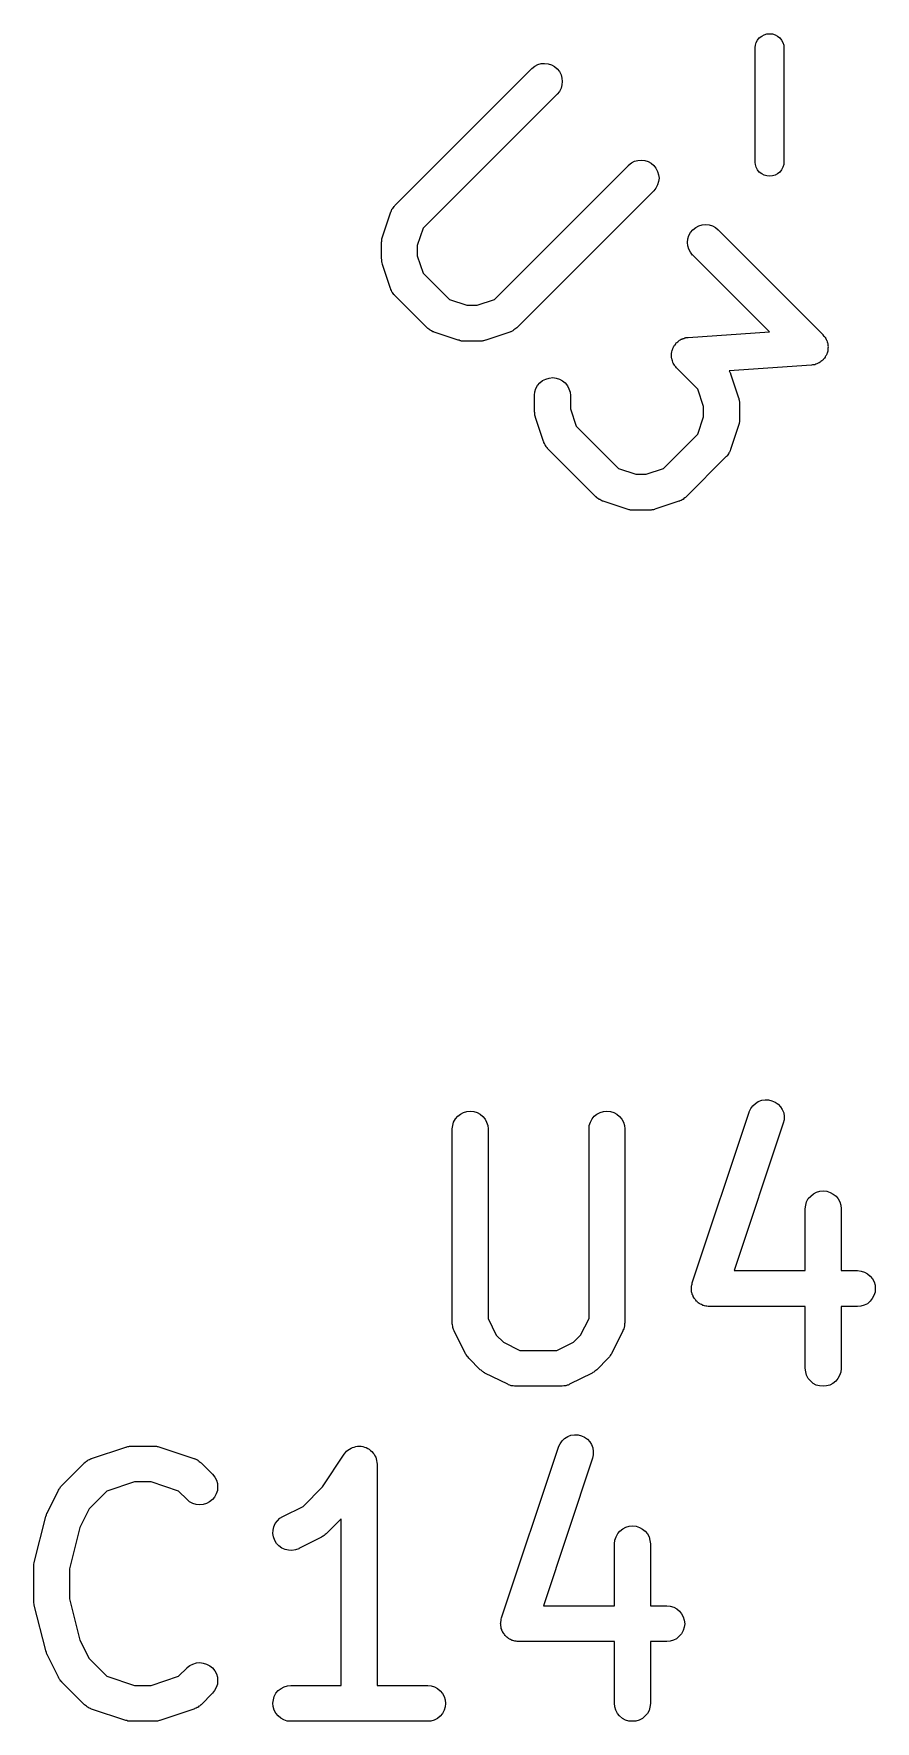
# Model space of a CAD drawing. Extents: x 116.8 to 159.2, y -137.5 to -92.6.
# Drawn here: x 145.86 to 149.38, y -127.08 to -120.03 of the extents above; entities that cross this region are included whole.
import ezdxf

# ---------------------------------------------------------------- set-up
doc = ezdxf.new("R2010")
doc.units = 0
doc.layers.add('BLACK', color=7, linetype='CONTINUOUS')

msp = doc.modelspace()

# ---------------------------------------------------------------- linework, layer by layer
at = {"layer": 'BLACK', "linetype": 'CONTINUOUS'}
for p, q in [((148.928, -120.026), (148.94, -120.025)), ((148.94, -120.025), (148.952, -120.026)), ((148.88, -120.082), (148.881, -120.073)), ((148.88, -120.563), (148.88, -120.082)), ((148.881, -120.073), (148.884, -120.062)), ((148.884, -120.062), (148.89, -120.052)), ((148.89, -120.052), (148.897, -120.042)), ((148.897, -120.042), (148.907, -120.035)), ((148.907, -120.035), (148.917, -120.029)), ((148.917, -120.029), (148.928, -120.026)), ((148.952, -120.026), (148.963, -120.029)), ((148.963, -120.029), (148.973, -120.035)), ((148.973, -120.035), (148.983, -120.042)), ((148.983, -120.042), (148.99, -120.052)), ((148.99, -120.052), (148.996, -120.062)), ((148.996, -120.062), (148.999, -120.073)), ((148.999, -120.073), (149, -120.082)), ((149, -120.082), (149, -120.563)), ((147.946, -120.17), (147.958, -120.161)), ((147.958, -120.161), (147.971, -120.154)), ((147.971, -120.154), (147.985, -120.15)), ((147.985, -120.15), (147.999, -120.149)), ((147.999, -120.149), (148.014, -120.151)), ((148.014, -120.151), (148.028, -120.155)), ((148.028, -120.155), (148.041, -120.162)), ((148.041, -120.162), (148.052, -120.171)), ((147.373, -120.743), (147.945, -120.171)), ((147.945, -120.171), (147.946, -120.17)), ((148.052, -120.171), (148.061, -120.183)), ((148.061, -120.183), (148.068, -120.196)), ((148.068, -120.196), (148.072, -120.21)), ((148.072, -120.21), (148.073, -120.224)), ((148.073, -120.224), (148.072, -120.239)), ((148.052, -120.277), (147.492, -120.837)), ((148.061, -120.266), (148.052, -120.277)), ((148.068, -120.253), (148.061, -120.266)), ((148.072, -120.239), (148.068, -120.253)), ((147.79, -121.135), (148.35, -120.575)), ((148.35, -120.574), (148.362, -120.565)), ((148.35, -120.575), (148.35, -120.574)), ((148.362, -120.565), (148.375, -120.558)), ((148.375, -120.558), (148.389, -120.554)), ((148.389, -120.554), (148.403, -120.553)), ((148.403, -120.553), (148.418, -120.555)), ((148.418, -120.555), (148.432, -120.559)), ((148.432, -120.559), (148.445, -120.566)), ((148.445, -120.566), (148.456, -120.575)), ((148.456, -120.575), (148.465, -120.587)), ((148.465, -120.587), (148.472, -120.6)), ((148.881, -120.572), (148.88, -120.563)), ((148.884, -120.583), (148.881, -120.572)), ((148.89, -120.593), (148.884, -120.583)), ((148.996, -120.583), (148.99, -120.593)), ((148.999, -120.572), (148.996, -120.583)), ((149, -120.563), (148.999, -120.572)), ((148.472, -120.657), (148.465, -120.67)), ((148.472, -120.6), (148.476, -120.614)), ((148.476, -120.643), (148.472, -120.657)), ((148.476, -120.614), (148.478, -120.628)), ((148.478, -120.628), (148.476, -120.643)), ((148.897, -120.603), (148.89, -120.593)), ((148.907, -120.61), (148.897, -120.603)), ((148.917, -120.616), (148.907, -120.61)), ((148.928, -120.619), (148.917, -120.616)), ((148.94, -120.62), (148.928, -120.619)), ((148.952, -120.619), (148.94, -120.62)), ((148.963, -120.616), (148.952, -120.619)), ((148.973, -120.61), (148.963, -120.616)), ((148.983, -120.603), (148.973, -120.61)), ((148.99, -120.593), (148.983, -120.603)), ((148.456, -120.681), (147.883, -121.254)), ((148.465, -120.67), (148.456, -120.681)), ((147.321, -120.874), (147.355, -120.773)), ((147.355, -120.772), (147.356, -120.77)), ((147.355, -120.773), (147.355, -120.772)), ((147.356, -120.77), (147.357, -120.768)), ((147.357, -120.768), (147.359, -120.763)), ((147.359, -120.763), (147.361, -120.758)), ((147.361, -120.758), (147.363, -120.757)), ((147.363, -120.757), (147.364, -120.755)), ((147.364, -120.755), (147.367, -120.751)), ((147.367, -120.751), (147.37, -120.747)), ((147.37, -120.747), (147.372, -120.745)), ((147.372, -120.745), (147.373, -120.743)), ((147.492, -120.837), (147.467, -120.91)), ((148.598, -120.882), (148.603, -120.868)), ((148.603, -120.868), (148.61, -120.855)), ((148.61, -120.855), (148.619, -120.844)), ((148.619, -120.844), (148.631, -120.835)), ((148.631, -120.835), (148.644, -120.828)), ((148.644, -120.828), (148.658, -120.824)), ((148.658, -120.824), (148.672, -120.822)), ((148.672, -120.822), (148.687, -120.824)), ((148.687, -120.824), (148.701, -120.828)), ((148.701, -120.828), (148.714, -120.835)), ((148.714, -120.835), (148.725, -120.844)), ((148.725, -120.844), (149.163, -121.282)), ((147.317, -120.896), (147.318, -120.892)), ((147.317, -120.897), (147.317, -120.896)), ((147.317, -120.965), (147.317, -120.897)), ((147.318, -120.888), (147.319, -120.885)), ((147.318, -120.892), (147.318, -120.888)), ((147.319, -120.882), (147.32, -120.878)), ((147.319, -120.885), (147.319, -120.882)), ((147.32, -120.878), (147.321, -120.874)), ((147.467, -120.91), (147.467, -120.953)), ((148.597, -120.897), (148.598, -120.882)), ((148.598, -120.911), (148.597, -120.897)), ((148.602, -120.925), (148.598, -120.911)), ((148.609, -120.938), (148.602, -120.925)), ((148.618, -120.95), (148.609, -120.938)), ((147.318, -120.969), (147.317, -120.965)), ((147.318, -120.973), (147.318, -120.969)), ((147.319, -120.976), (147.318, -120.973)), ((147.319, -120.979), (147.319, -120.976)), ((147.32, -120.983), (147.319, -120.979)), ((147.321, -120.988), (147.32, -120.983)), ((147.321, -120.989), (147.321, -120.988)), ((147.355, -121.09), (147.321, -120.989)), ((147.467, -120.953), (147.492, -121.025)), ((148.619, -120.95), (148.618, -120.95)), ((148.94, -121.271), (148.619, -120.95)), ((147.492, -121.025), (147.601, -121.135)), ((147.356, -121.092), (147.355, -121.09)), ((147.356, -121.094), (147.356, -121.092)), ((147.359, -121.098), (147.356, -121.094)), ((147.361, -121.103), (147.359, -121.098)), ((147.362, -121.105), (147.361, -121.103)), ((147.363, -121.107), (147.362, -121.105)), ((147.366, -121.111), (147.363, -121.107)), ((147.369, -121.115), (147.366, -121.111)), ((147.371, -121.116), (147.369, -121.115)), ((147.372, -121.118), (147.371, -121.116)), ((147.373, -121.119), (147.372, -121.118)), ((147.508, -121.254), (147.373, -121.119)), ((147.601, -121.135), (147.674, -121.159)), ((147.717, -121.159), (147.79, -121.135)), ((147.674, -121.159), (147.717, -121.159)), ((147.509, -121.255), (147.508, -121.254)), ((147.511, -121.257), (147.509, -121.255)), ((147.515, -121.26), (147.511, -121.257)), ((147.519, -121.263), (147.515, -121.26)), ((147.521, -121.264), (147.519, -121.263)), ((147.523, -121.265), (147.521, -121.264)), ((147.527, -121.267), (147.523, -121.265)), ((147.532, -121.27), (147.527, -121.267)), ((147.534, -121.27), (147.532, -121.27)), ((147.536, -121.271), (147.534, -121.27)), ((147.537, -121.272), (147.536, -121.271)), ((147.638, -121.305), (147.537, -121.272)), ((147.854, -121.272), (147.753, -121.305)), ((147.856, -121.271), (147.854, -121.272)), ((147.858, -121.27), (147.856, -121.271)), ((147.863, -121.268), (147.858, -121.27)), ((147.867, -121.266), (147.863, -121.268)), ((147.869, -121.264), (147.867, -121.266)), ((147.871, -121.263), (147.869, -121.264)), ((147.875, -121.26), (147.871, -121.263)), ((147.879, -121.257), (147.875, -121.26)), ((147.881, -121.256), (147.879, -121.257)), ((147.882, -121.254), (147.881, -121.256)), ((147.883, -121.254), (147.882, -121.254)), ((148.595, -121.295), (148.6, -121.294)), ((148.6, -121.294), (148.94, -121.271)), ((149.163, -121.282), (149.163, -121.283)), ((149.163, -121.283), (149.166, -121.287)), ((149.166, -121.287), (149.17, -121.29)), ((149.17, -121.29), (149.171, -121.292)), ((149.171, -121.292), (149.173, -121.294)), ((149.173, -121.294), (149.175, -121.299)), ((147.642, -121.306), (147.638, -121.305)), ((147.646, -121.308), (147.642, -121.306)), ((147.649, -121.308), (147.646, -121.308)), ((147.652, -121.309), (147.649, -121.308)), ((147.657, -121.309), (147.652, -121.309)), ((147.661, -121.309), (147.657, -121.309)), ((147.662, -121.309), (147.661, -121.309)), ((147.729, -121.309), (147.662, -121.309)), ((147.733, -121.309), (147.729, -121.309)), ((147.738, -121.309), (147.733, -121.309)), ((147.741, -121.308), (147.738, -121.309)), ((147.744, -121.308), (147.741, -121.308)), ((147.748, -121.307), (147.744, -121.308)), ((147.752, -121.306), (147.748, -121.307)), ((147.753, -121.305), (147.752, -121.306)), ((148.53, -121.359), (148.531, -121.356)), ((148.53, -121.363), (148.53, -121.359)), ((148.53, -121.368), (148.53, -121.363)), ((148.531, -121.354), (148.533, -121.349)), ((148.531, -121.356), (148.531, -121.354)), ((148.533, -121.349), (148.534, -121.344)), ((148.534, -121.344), (148.535, -121.342)), ((148.535, -121.342), (148.536, -121.34)), ((148.536, -121.34), (148.538, -121.335)), ((148.538, -121.335), (148.54, -121.331)), ((148.54, -121.331), (148.541, -121.329)), ((148.541, -121.329), (148.543, -121.327)), ((148.543, -121.327), (148.546, -121.323)), ((148.546, -121.323), (148.548, -121.319)), ((148.548, -121.319), (148.55, -121.317)), ((148.55, -121.317), (148.552, -121.315)), ((148.552, -121.315), (148.556, -121.313)), ((148.556, -121.313), (148.559, -121.309)), ((148.559, -121.309), (148.561, -121.308)), ((148.561, -121.308), (148.563, -121.306)), ((148.563, -121.306), (148.567, -121.304)), ((148.567, -121.304), (148.571, -121.302)), ((148.571, -121.302), (148.574, -121.301)), ((148.574, -121.301), (148.576, -121.299)), ((148.576, -121.299), (148.581, -121.298)), ((148.581, -121.298), (148.585, -121.296)), ((148.585, -121.296), (148.588, -121.296)), ((148.588, -121.296), (148.59, -121.295)), ((148.59, -121.295), (148.595, -121.295)), ((149.175, -121.299), (149.177, -121.303)), ((149.179, -121.364), (149.176, -121.369)), ((149.177, -121.303), (149.178, -121.305)), ((149.178, -121.305), (149.179, -121.307)), ((149.179, -121.307), (149.181, -121.312)), ((149.181, -121.36), (149.179, -121.362)), ((149.179, -121.362), (149.179, -121.364)), ((149.181, -121.312), (149.182, -121.316)), ((149.182, -121.355), (149.181, -121.36)), ((149.182, -121.316), (149.183, -121.319)), ((149.183, -121.351), (149.182, -121.355)), ((149.183, -121.319), (149.183, -121.321)), ((149.183, -121.321), (149.184, -121.326)), ((149.184, -121.345), (149.183, -121.348)), ((149.183, -121.348), (149.183, -121.351)), ((149.184, -121.326), (149.185, -121.331)), ((149.185, -121.331), (149.184, -121.333)), ((149.184, -121.333), (149.185, -121.336)), ((149.185, -121.336), (149.184, -121.341)), ((149.184, -121.341), (149.184, -121.345)), ((148.53, -121.371), (148.53, -121.368)), ((148.53, -121.373), (148.53, -121.371)), ((148.53, -121.378), (148.53, -121.373)), ((148.531, -121.383), (148.53, -121.378)), ((148.532, -121.385), (148.531, -121.383)), ((148.532, -121.388), (148.532, -121.385)), ((148.534, -121.392), (148.532, -121.388)), ((148.535, -121.397), (148.534, -121.392)), ((148.536, -121.399), (148.535, -121.397)), ((148.537, -121.402), (148.536, -121.399)), ((148.54, -121.406), (148.537, -121.402)), ((148.542, -121.41), (148.54, -121.406)), ((148.543, -121.412), (148.542, -121.41)), ((148.545, -121.414), (148.543, -121.412)), ((148.548, -121.417), (148.545, -121.414)), ((148.551, -121.421), (148.548, -121.417)), ((148.552, -121.422), (148.551, -121.421)), ((148.64, -121.51), (148.552, -121.422)), ((149.115, -121.41), (148.771, -121.433)), ((148.771, -121.433), (148.773, -121.437)), ((149.119, -121.409), (149.115, -121.41)), ((149.124, -121.409), (149.119, -121.409)), ((149.126, -121.408), (149.124, -121.409)), ((149.129, -121.408), (149.126, -121.408)), ((149.133, -121.406), (149.129, -121.408)), ((149.138, -121.405), (149.133, -121.406)), ((149.14, -121.403), (149.138, -121.405)), ((149.143, -121.402), (149.14, -121.403)), ((149.147, -121.4), (149.143, -121.402)), ((149.151, -121.398), (149.147, -121.4)), ((149.153, -121.396), (149.151, -121.398)), ((149.155, -121.395), (149.153, -121.396)), ((149.159, -121.392), (149.155, -121.395)), ((149.162, -121.389), (149.159, -121.392)), ((149.164, -121.387), (149.162, -121.389)), ((149.166, -121.385), (149.164, -121.387)), ((149.169, -121.381), (149.166, -121.385)), ((149.172, -121.377), (149.169, -121.381)), ((149.173, -121.375), (149.172, -121.377)), ((149.174, -121.373), (149.173, -121.375)), ((149.176, -121.369), (149.174, -121.373)), ((147.963, -121.508), (147.97, -121.495)), ((147.97, -121.495), (147.98, -121.484)), ((147.98, -121.484), (147.991, -121.474)), ((147.991, -121.474), (148.004, -121.468)), ((148.004, -121.468), (148.018, -121.464)), ((148.018, -121.464), (148.033, -121.462)), ((148.033, -121.462), (148.047, -121.464)), ((148.047, -121.464), (148.061, -121.468)), ((148.061, -121.468), (148.074, -121.475)), ((148.074, -121.475), (148.085, -121.484)), ((148.085, -121.484), (148.095, -121.496)), ((148.095, -121.496), (148.101, -121.509)), ((148.773, -121.437), (148.775, -121.442)), ((148.775, -121.442), (148.776, -121.444)), ((148.776, -121.444), (148.777, -121.446)), ((148.777, -121.446), (148.81, -121.547)), ((147.957, -121.536), (147.959, -121.522)), ((147.957, -121.537), (147.957, -121.536)), ((147.957, -121.605), (147.957, -121.537)), ((147.959, -121.522), (147.963, -121.508)), ((148.101, -121.509), (148.106, -121.523)), ((148.106, -121.523), (148.107, -121.537)), ((148.107, -121.537), (148.107, -121.592)), ((148.664, -121.583), (148.64, -121.51)), ((148.81, -121.547), (148.811, -121.548)), ((148.811, -121.548), (148.812, -121.552)), ((148.812, -121.552), (148.813, -121.556)), ((148.813, -121.556), (148.813, -121.559)), ((148.813, -121.559), (148.814, -121.562)), ((148.814, -121.562), (148.814, -121.567)), ((148.814, -121.567), (148.814, -121.571)), ((148.814, -121.571), (148.814, -121.638)), ((147.958, -121.609), (147.957, -121.605)), ((147.958, -121.613), (147.958, -121.609)), ((147.958, -121.616), (147.958, -121.613)), ((147.959, -121.619), (147.958, -121.616)), ((147.96, -121.623), (147.959, -121.619)), ((147.961, -121.627), (147.96, -121.623)), ((147.961, -121.628), (147.961, -121.627)), ((147.995, -121.729), (147.961, -121.628)), ((148.107, -121.592), (148.131, -121.665)), ((148.64, -121.699), (148.664, -121.626)), ((148.664, -121.626), (148.664, -121.583)), ((148.814, -121.638), (148.814, -121.639)), ((148.814, -121.639), (148.814, -121.643)), ((148.814, -121.643), (148.814, -121.648)), ((148.131, -121.665), (148.308, -121.842)), ((148.497, -121.842), (148.64, -121.699)), ((148.81, -121.662), (148.777, -121.763)), ((148.811, -121.658), (148.81, -121.662)), ((148.813, -121.654), (148.811, -121.658)), ((148.814, -121.648), (148.813, -121.651)), ((148.813, -121.651), (148.813, -121.654)), ((147.996, -121.731), (147.995, -121.729)), ((147.996, -121.733), (147.996, -121.731)), ((147.999, -121.738), (147.996, -121.733)), ((148.001, -121.743), (147.999, -121.738)), ((148.002, -121.744), (148.001, -121.743)), ((148.003, -121.746), (148.002, -121.744)), ((148.006, -121.75), (148.003, -121.746)), ((148.009, -121.755), (148.006, -121.75)), ((148.011, -121.756), (148.009, -121.755)), ((148.012, -121.758), (148.011, -121.756)), ((148.013, -121.759), (148.012, -121.758)), ((148.215, -121.961), (148.013, -121.759)), ((148.765, -121.785), (148.762, -121.789)), ((148.768, -121.781), (148.765, -121.785)), ((148.769, -121.779), (148.768, -121.781)), ((148.77, -121.777), (148.769, -121.779)), ((148.772, -121.773), (148.77, -121.777)), ((148.775, -121.768), (148.772, -121.773)), ((148.776, -121.764), (148.775, -121.766)), ((148.775, -121.766), (148.775, -121.768)), ((148.777, -121.763), (148.776, -121.764)), ((148.308, -121.842), (148.381, -121.866)), ((148.424, -121.866), (148.497, -121.842)), ((148.759, -121.792), (148.59, -121.961)), ((148.76, -121.791), (148.759, -121.792)), ((148.762, -121.789), (148.76, -121.791)), ((148.381, -121.866), (148.424, -121.866)), ((148.217, -121.962), (148.215, -121.961)), ((148.218, -121.964), (148.217, -121.962)), ((148.222, -121.967), (148.218, -121.964)), ((148.226, -121.97), (148.222, -121.967)), ((148.228, -121.971), (148.226, -121.97)), ((148.23, -121.972), (148.228, -121.971)), ((148.235, -121.974), (148.23, -121.972)), ((148.239, -121.977), (148.235, -121.974)), ((148.241, -121.978), (148.239, -121.977)), ((148.243, -121.978), (148.241, -121.978)), ((148.244, -121.979), (148.243, -121.978)), ((148.345, -122.012), (148.244, -121.979)), ((148.561, -121.979), (148.46, -122.012)), ((148.563, -121.978), (148.561, -121.979)), ((148.565, -121.977), (148.563, -121.978)), ((148.57, -121.975), (148.565, -121.977)), ((148.574, -121.973), (148.57, -121.975)), ((148.576, -121.972), (148.574, -121.973)), ((148.578, -121.971), (148.576, -121.972)), ((148.582, -121.967), (148.578, -121.971)), ((148.586, -121.964), (148.582, -121.967)), ((148.588, -121.963), (148.586, -121.964)), ((148.59, -121.961), (148.588, -121.963)), ((148.59, -121.961), (148.59, -121.961)), ((148.349, -122.013), (148.345, -122.012)), ((148.353, -122.015), (148.349, -122.013)), ((148.356, -122.015), (148.353, -122.015)), ((148.359, -122.016), (148.356, -122.015)), ((148.364, -122.016), (148.359, -122.016)), ((148.368, -122.016), (148.364, -122.016)), ((148.369, -122.016), (148.368, -122.016)), ((148.436, -122.016), (148.369, -122.016)), ((148.44, -122.016), (148.436, -122.016)), ((148.445, -122.016), (148.44, -122.016)), ((148.448, -122.015), (148.445, -122.016)), ((148.451, -122.015), (148.448, -122.015)), ((148.455, -122.014), (148.451, -122.015)), ((148.459, -122.013), (148.455, -122.014)), ((148.46, -122.012), (148.459, -122.013)), ((147.647, -124.54), (147.66, -124.533)), ((147.66, -124.533), (147.674, -124.529)), ((147.674, -124.529), (147.689, -124.527)), ((147.689, -124.527), (147.703, -124.529)), ((147.703, -124.529), (147.717, -124.533)), ((147.717, -124.533), (147.73, -124.54)), ((148.218, -124.54), (148.231, -124.533)), ((148.231, -124.533), (148.245, -124.529)), ((148.245, -124.529), (148.26, -124.527)), ((148.26, -124.527), (148.275, -124.529)), ((148.275, -124.529), (148.289, -124.533)), ((148.289, -124.533), (148.301, -124.54)), ((148.617, -125.245), (148.855, -124.531)), ((148.855, -124.53), (148.862, -124.517)), ((148.855, -124.531), (148.855, -124.53)), ((148.862, -124.517), (148.87, -124.505)), ((148.87, -124.505), (148.881, -124.495)), ((148.881, -124.495), (148.893, -124.487)), ((148.893, -124.487), (148.907, -124.482)), ((148.907, -124.482), (148.922, -124.48)), ((148.922, -124.48), (148.936, -124.48)), ((148.936, -124.48), (148.95, -124.484)), ((148.95, -124.484), (148.964, -124.49)), ((148.964, -124.49), (148.976, -124.498)), ((148.976, -124.498), (148.986, -124.509)), ((148.986, -124.509), (148.993, -124.521)), ((148.993, -124.521), (148.999, -124.535)), ((148.999, -124.535), (149.001, -124.55)), ((147.613, -124.601), (147.615, -124.587)), ((147.613, -124.602), (147.613, -124.601)), ((147.613, -125.412), (147.613, -124.602)), ((147.615, -124.587), (147.619, -124.573)), ((147.619, -124.573), (147.626, -124.56)), ((147.626, -124.56), (147.636, -124.549)), ((147.636, -124.549), (147.647, -124.54)), ((147.73, -124.54), (147.741, -124.55)), ((147.741, -124.55), (147.751, -124.561)), ((147.751, -124.561), (147.757, -124.574)), ((147.757, -124.574), (147.762, -124.588)), ((147.762, -124.588), (147.763, -124.602)), ((147.763, -124.602), (147.763, -125.394)), ((148.185, -124.601), (148.186, -124.587)), ((148.185, -124.602), (148.185, -124.601)), ((148.185, -125.394), (148.185, -124.602)), ((148.186, -124.587), (148.191, -124.573)), ((148.191, -124.573), (148.198, -124.56)), ((148.198, -124.56), (148.207, -124.549)), ((148.207, -124.549), (148.218, -124.54)), ((148.301, -124.54), (148.313, -124.55)), ((148.313, -124.55), (148.322, -124.561)), ((148.322, -124.561), (148.329, -124.574)), ((148.329, -124.574), (148.333, -124.588)), ((148.333, -124.588), (148.335, -124.602)), ((148.335, -124.602), (148.335, -125.412)), ((148.997, -124.578), (148.792, -125.194)), ((149.001, -124.564), (148.997, -124.578)), ((149.001, -124.55), (149.001, -124.564)), ((149.102, -124.893), (149.112, -124.882)), ((149.112, -124.882), (149.123, -124.873)), ((149.123, -124.873), (149.136, -124.866)), ((149.136, -124.866), (149.15, -124.862)), ((149.15, -124.862), (149.165, -124.861)), ((149.165, -124.861), (149.179, -124.862)), ((149.179, -124.862), (149.193, -124.867)), ((149.193, -124.867), (149.206, -124.874)), ((149.206, -124.874), (149.218, -124.883)), ((149.218, -124.883), (149.227, -124.894)), ((149.089, -124.935), (149.091, -124.92)), ((149.089, -124.936), (149.089, -124.935)), ((149.089, -125.194), (149.089, -124.936)), ((149.091, -124.92), (149.095, -124.906)), ((149.095, -124.906), (149.102, -124.893)), ((149.227, -124.894), (149.234, -124.907)), ((149.234, -124.907), (149.238, -124.921)), ((149.238, -124.921), (149.239, -124.936)), ((149.239, -124.936), (149.239, -125.194)), ((148.792, -125.194), (149.089, -125.194)), ((149.239, -125.194), (149.307, -125.194)), ((149.307, -125.194), (149.308, -125.194)), ((149.308, -125.194), (149.323, -125.196)), ((149.323, -125.196), (149.337, -125.2)), ((149.337, -125.2), (149.35, -125.207)), ((149.35, -125.207), (149.361, -125.217)), ((149.361, -125.217), (149.37, -125.228)), ((149.37, -125.228), (149.377, -125.241)), ((149.377, -125.241), (149.381, -125.255)), ((148.613, -125.269), (148.614, -125.264)), ((148.613, -125.271), (148.613, -125.269)), ((148.613, -125.274), (148.613, -125.271)), ((148.614, -125.279), (148.613, -125.274)), ((148.614, -125.257), (148.615, -125.254)), ((148.614, -125.26), (148.614, -125.257)), ((148.614, -125.264), (148.614, -125.26)), ((148.614, -125.283), (148.614, -125.279)), ((148.615, -125.286), (148.614, -125.283)), ((148.615, -125.254), (148.616, -125.25)), ((148.616, -125.289), (148.615, -125.286)), ((148.616, -125.25), (148.617, -125.245)), ((148.617, -125.293), (148.616, -125.289)), ((148.619, -125.297), (148.617, -125.293)), ((148.62, -125.3), (148.619, -125.297)), ((148.621, -125.302), (148.62, -125.3)), ((148.623, -125.306), (148.621, -125.302)), ((148.625, -125.31), (148.623, -125.306)), ((148.627, -125.312), (148.625, -125.31)), ((148.629, -125.315), (148.627, -125.312)), ((149.369, -125.311), (149.36, -125.322)), ((149.376, -125.298), (149.369, -125.311)), ((149.381, -125.284), (149.376, -125.298)), ((149.381, -125.255), (149.382, -125.27)), ((149.382, -125.27), (149.381, -125.284)), ((148.632, -125.318), (148.629, -125.315)), ((148.635, -125.322), (148.632, -125.318)), ((148.637, -125.323), (148.635, -125.322)), ((148.639, -125.325), (148.637, -125.323)), ((148.642, -125.328), (148.639, -125.325)), ((148.646, -125.331), (148.642, -125.328)), ((148.648, -125.332), (148.646, -125.331)), ((148.651, -125.334), (148.648, -125.332)), ((148.655, -125.336), (148.651, -125.334)), ((148.659, -125.338), (148.655, -125.336)), ((148.661, -125.339), (148.659, -125.338)), ((148.664, -125.34), (148.661, -125.339)), ((148.668, -125.341), (148.664, -125.34)), ((148.673, -125.342), (148.668, -125.341)), ((148.675, -125.343), (148.673, -125.342)), ((148.678, -125.343), (148.675, -125.343)), ((148.683, -125.344), (148.678, -125.343)), ((148.687, -125.344), (148.683, -125.344)), ((148.688, -125.344), (148.687, -125.344)), ((149.089, -125.344), (148.688, -125.344)), ((149.089, -125.602), (149.089, -125.344)), ((149.307, -125.344), (149.239, -125.344)), ((149.239, -125.344), (149.239, -125.602)), ((149.322, -125.343), (149.307, -125.344)), ((149.336, -125.338), (149.322, -125.343)), ((149.349, -125.332), (149.336, -125.338)), ((149.36, -125.322), (149.349, -125.332)), ((147.613, -125.414), (147.613, -125.412)), ((147.613, -125.416), (147.613, -125.414)), ((147.614, -125.421), (147.613, -125.416)), ((147.615, -125.426), (147.614, -125.421)), ((147.615, -125.429), (147.615, -125.426)), ((147.616, -125.431), (147.615, -125.429)), ((147.617, -125.436), (147.616, -125.431)), ((147.619, -125.44), (147.617, -125.436)), ((147.62, -125.442), (147.619, -125.44)), ((147.621, -125.445), (147.62, -125.442)), ((147.669, -125.541), (147.621, -125.445)), ((147.621, -125.445), (147.621, -125.445)), ((147.763, -125.394), (147.797, -125.463)), ((148.15, -125.463), (148.185, -125.394)), ((148.327, -125.445), (148.279, -125.541)), ((148.328, -125.441), (148.327, -125.443)), ((148.327, -125.443), (148.327, -125.445)), ((148.33, -125.437), (148.328, -125.441)), ((148.332, -125.432), (148.33, -125.437)), ((148.333, -125.427), (148.332, -125.43)), ((148.332, -125.43), (148.332, -125.432)), ((148.334, -125.417), (148.333, -125.422)), ((148.333, -125.422), (148.333, -125.427)), ((148.335, -125.413), (148.334, -125.415)), ((148.334, -125.415), (148.334, -125.417)), ((148.335, -125.412), (148.335, -125.413)), ((147.797, -125.463), (147.828, -125.493)), ((147.828, -125.493), (147.896, -125.527)), ((148.051, -125.527), (148.12, -125.493)), ((148.12, -125.493), (148.15, -125.463)), ((147.671, -125.544), (147.669, -125.541)), ((147.673, -125.548), (147.671, -125.544)), ((147.675, -125.55), (147.673, -125.548)), ((147.676, -125.553), (147.675, -125.55)), ((147.679, -125.556), (147.676, -125.553)), ((147.682, -125.559), (147.679, -125.556)), ((147.683, -125.56), (147.682, -125.559)), ((147.73, -125.608), (147.683, -125.56)), ((147.896, -125.527), (148.051, -125.527)), ((148.265, -125.56), (148.217, -125.608)), ((148.268, -125.557), (148.265, -125.56)), ((148.271, -125.554), (148.268, -125.557)), ((148.272, -125.551), (148.271, -125.554)), ((148.274, -125.549), (148.272, -125.551)), ((148.276, -125.545), (148.274, -125.549)), ((148.279, -125.542), (148.276, -125.545)), ((148.279, -125.541), (148.279, -125.542)), ((147.734, -125.61), (147.73, -125.608)), ((147.737, -125.613), (147.734, -125.61)), ((147.739, -125.615), (147.737, -125.613)), ((147.742, -125.617), (147.739, -125.615)), ((147.745, -125.619), (147.742, -125.617)), ((147.749, -125.621), (147.745, -125.619)), ((147.75, -125.622), (147.749, -125.621)), ((147.845, -125.669), (147.75, -125.622)), ((148.198, -125.622), (148.103, -125.669)), ((148.201, -125.62), (148.198, -125.622)), ((148.205, -125.618), (148.201, -125.62)), ((148.208, -125.616), (148.205, -125.618)), ((148.21, -125.614), (148.208, -125.616)), ((148.213, -125.611), (148.21, -125.614)), ((148.217, -125.609), (148.213, -125.611)), ((148.217, -125.608), (148.217, -125.609)), ((149.091, -125.617), (149.089, -125.602)), ((149.095, -125.631), (149.091, -125.617)), ((149.102, -125.644), (149.095, -125.631)), ((149.111, -125.655), (149.102, -125.644)), ((149.122, -125.665), (149.111, -125.655)), ((149.135, -125.672), (149.122, -125.665)), ((149.205, -125.665), (149.192, -125.672)), ((149.217, -125.656), (149.205, -125.665)), ((149.226, -125.645), (149.217, -125.656)), ((149.233, -125.632), (149.226, -125.645)), ((149.238, -125.618), (149.233, -125.632)), ((149.239, -125.603), (149.238, -125.618)), ((149.239, -125.602), (149.239, -125.603)), ((147.847, -125.67), (147.845, -125.669)), ((147.849, -125.671), (147.847, -125.67)), ((147.854, -125.673), (147.849, -125.671)), ((147.859, -125.675), (147.854, -125.673)), ((147.861, -125.675), (147.859, -125.675)), ((147.863, -125.676), (147.861, -125.675)), ((147.868, -125.676), (147.863, -125.676)), ((147.873, -125.677), (147.868, -125.676)), ((147.875, -125.677), (147.873, -125.677)), ((147.878, -125.677), (147.875, -125.677)), ((147.879, -125.677), (147.878, -125.677)), ((148.069, -125.677), (147.879, -125.677)), ((148.071, -125.677), (148.069, -125.677)), ((148.073, -125.677), (148.071, -125.677)), ((148.079, -125.676), (148.073, -125.677)), ((148.084, -125.676), (148.079, -125.676)), ((148.086, -125.675), (148.084, -125.676)), ((148.088, -125.675), (148.086, -125.675)), ((148.093, -125.673), (148.088, -125.675)), ((148.098, -125.672), (148.093, -125.673)), ((148.1, -125.671), (148.098, -125.672)), ((148.102, -125.67), (148.1, -125.671)), ((148.103, -125.669), (148.102, -125.67)), ((149.149, -125.676), (149.135, -125.672)), ((149.164, -125.677), (149.149, -125.676)), ((149.178, -125.676), (149.164, -125.677)), ((149.192, -125.672), (149.178, -125.676)), ((146.105, -125.979), (146.248, -125.931)), ((146.248, -125.931), (146.249, -125.931)), ((146.249, -125.931), (146.253, -125.93)), ((146.253, -125.93), (146.257, -125.929)), ((146.257, -125.929), (146.26, -125.929)), ((146.26, -125.929), (146.263, -125.928)), ((146.263, -125.928), (146.267, -125.928)), ((146.267, -125.928), (146.271, -125.927)), ((146.271, -125.927), (146.367, -125.927)), ((146.367, -125.927), (146.368, -125.927)), ((146.368, -125.927), (146.372, -125.928)), ((146.372, -125.928), (146.376, -125.928)), ((146.376, -125.928), (146.379, -125.929)), ((146.379, -125.929), (146.382, -125.929)), ((146.382, -125.929), (146.386, -125.93)), ((146.386, -125.93), (146.39, -125.931)), ((146.39, -125.931), (146.533, -125.979)), ((147.171, -125.949), (147.177, -125.944)), ((147.177, -125.944), (147.183, -125.94)), ((147.183, -125.94), (147.19, -125.936)), ((147.183, -125.94), (147.183, -125.94)), ((147.183, -125.94), (147.183, -125.94)), ((147.19, -125.936), (147.196, -125.933)), ((147.196, -125.933), (147.203, -125.931)), ((147.196, -125.933), (147.196, -125.933)), ((147.196, -125.933), (147.196, -125.933)), ((147.203, -125.931), (147.21, -125.929)), ((147.21, -125.929), (147.217, -125.928)), ((147.21, -125.929), (147.21, -125.929)), ((147.21, -125.929), (147.21, -125.929)), ((147.217, -125.928), (147.224, -125.927)), ((147.224, -125.927), (147.224, -125.927)), ((147.224, -125.927), (147.232, -125.928)), ((147.224, -125.927), (147.224, -125.927)), ((147.232, -125.928), (147.239, -125.929)), ((147.239, -125.929), (147.239, -125.929)), ((147.239, -125.929), (147.239, -125.929)), ((147.239, -125.929), (147.246, -125.931)), ((147.246, -125.931), (147.253, -125.933)), ((147.253, -125.933), (147.253, -125.933)), ((147.253, -125.933), (147.253, -125.933)), ((147.253, -125.933), (147.26, -125.937)), ((147.26, -125.937), (147.266, -125.94)), ((147.266, -125.94), (147.266, -125.94)), ((147.266, -125.94), (147.266, -125.94)), ((147.266, -125.94), (147.271, -125.945)), ((147.271, -125.945), (147.277, -125.95)), ((147.819, -126.645), (148.057, -125.931)), ((148.057, -125.931), (148.058, -125.93)), ((148.058, -125.93), (148.064, -125.917)), ((148.064, -125.917), (148.073, -125.905)), ((148.073, -125.905), (148.083, -125.895)), ((148.083, -125.895), (148.096, -125.887)), ((148.096, -125.887), (148.109, -125.882)), ((148.109, -125.882), (148.124, -125.88)), ((148.124, -125.88), (148.139, -125.88)), ((148.139, -125.88), (148.153, -125.884)), ((148.153, -125.884), (148.166, -125.89)), ((148.166, -125.89), (148.178, -125.898)), ((148.178, -125.898), (148.188, -125.909)), ((148.188, -125.909), (148.196, -125.921)), ((148.196, -125.921), (148.201, -125.935)), ((148.201, -125.935), (148.203, -125.95)), ((145.98, -126.092), (146.076, -125.997)), ((146.076, -125.996), (146.078, -125.995)), ((146.076, -125.997), (146.076, -125.996)), ((146.078, -125.995), (146.08, -125.993)), ((146.08, -125.993), (146.084, -125.99)), ((146.084, -125.99), (146.088, -125.987)), ((146.088, -125.987), (146.09, -125.986)), ((146.09, -125.986), (146.091, -125.985)), ((146.091, -125.985), (146.096, -125.983)), ((146.096, -125.983), (146.101, -125.98)), ((146.101, -125.98), (146.103, -125.98)), ((146.103, -125.98), (146.105, -125.979)), ((146.533, -125.979), (146.534, -125.979)), ((146.534, -125.979), (146.536, -125.98)), ((146.536, -125.98), (146.538, -125.981)), ((146.538, -125.981), (146.543, -125.983)), ((146.543, -125.983), (146.548, -125.985)), ((146.548, -125.985), (146.549, -125.987)), ((146.549, -125.987), (146.551, -125.988)), ((146.551, -125.988), (146.555, -125.991)), ((146.555, -125.991), (146.559, -125.994)), ((146.559, -125.994), (146.561, -125.996)), ((146.561, -125.996), (146.563, -125.997)), ((146.563, -125.997), (146.61, -126.045)), ((147.07, -126.097), (147.161, -125.961)), ((147.161, -125.961), (147.162, -125.96)), ((147.162, -125.96), (147.167, -125.954)), ((147.162, -125.96), (147.162, -125.96)), ((147.162, -125.96), (147.162, -125.96)), ((147.162, -125.96), (147.162, -125.96)), ((147.167, -125.954), (147.171, -125.949)), ((147.171, -125.949), (147.171, -125.949)), ((147.171, -125.949), (147.171, -125.949)), ((147.277, -125.95), (147.277, -125.95)), ((147.277, -125.95), (147.277, -125.95)), ((147.277, -125.95), (147.282, -125.956)), ((147.282, -125.956), (147.286, -125.961)), ((147.286, -125.961), (147.286, -125.961)), ((147.286, -125.961), (147.286, -125.961)), ((147.286, -125.961), (147.29, -125.968)), ((147.29, -125.968), (147.293, -125.974)), ((147.293, -125.974), (147.293, -125.974)), ((147.293, -125.974), (147.293, -125.974)), ((147.293, -125.974), (147.295, -125.981)), ((147.295, -125.981), (147.297, -125.988)), ((147.297, -125.988), (147.297, -125.988)), ((147.297, -125.988), (147.297, -125.988)), ((147.297, -125.988), (147.298, -125.995)), ((147.298, -125.995), (147.299, -126.002)), ((147.299, -126.002), (147.299, -126.927)), ((148.2, -125.978), (147.995, -126.594)), ((148.203, -125.964), (148.2, -125.978)), ((148.203, -125.95), (148.203, -125.964)), ((146.284, -126.077), (146.169, -126.116)), ((146.354, -126.077), (146.284, -126.077)), ((146.469, -126.116), (146.354, -126.077)), ((146.61, -126.045), (146.611, -126.045)), ((146.611, -126.045), (146.62, -126.057)), ((146.62, -126.057), (146.627, -126.07)), ((146.627, -126.07), (146.631, -126.084)), ((146.631, -126.084), (146.632, -126.098)), ((145.919, -126.207), (145.966, -126.112)), ((145.966, -126.112), (145.967, -126.111)), ((145.967, -126.111), (145.969, -126.107)), ((145.969, -126.107), (145.971, -126.104)), ((145.971, -126.104), (145.973, -126.101)), ((145.973, -126.101), (145.975, -126.098)), ((145.975, -126.098), (145.978, -126.095)), ((145.978, -126.095), (145.98, -126.092)), ((146.169, -126.116), (146.095, -126.19)), ((146.504, -126.151), (146.469, -126.116)), ((146.515, -126.16), (146.504, -126.151)), ((146.528, -126.167), (146.515, -126.16)), ((146.598, -126.16), (146.585, -126.167)), ((146.61, -126.151), (146.598, -126.16)), ((146.619, -126.14), (146.61, -126.151)), ((146.626, -126.127), (146.619, -126.14)), ((146.631, -126.113), (146.626, -126.127)), ((146.632, -126.098), (146.631, -126.113)), ((146.989, -126.179), (147.07, -126.097)), ((145.865, -126.413), (145.913, -126.222)), ((145.913, -126.221), (145.916, -126.214)), ((145.913, -126.222), (145.913, -126.221)), ((145.913, -126.221), (145.913, -126.221)), ((145.913, -126.221), (145.913, -126.221)), ((145.916, -126.214), (145.918, -126.208)), ((145.918, -126.208), (145.919, -126.207)), ((145.919, -126.207), (145.919, -126.207)), ((146.095, -126.19), (146.056, -126.267)), ((146.542, -126.171), (146.528, -126.167)), ((146.557, -126.173), (146.542, -126.171)), ((146.571, -126.171), (146.557, -126.173)), ((146.585, -126.167), (146.571, -126.171)), ((146.882, -126.239), (146.892, -126.229)), ((146.892, -126.229), (146.905, -126.221)), ((146.905, -126.221), (146.989, -126.179)), ((146.056, -126.267), (146.013, -126.44)), ((146.863, -126.293), (146.864, -126.278)), ((146.866, -126.307), (146.863, -126.293)), ((146.864, -126.278), (146.867, -126.264)), ((146.867, -126.264), (146.873, -126.251)), ((146.873, -126.251), (146.882, -126.239)), ((147.077, -126.301), (147.074, -126.303)), ((147.079, -126.3), (147.077, -126.301)), ((147.082, -126.297), (147.079, -126.3)), ((147.086, -126.294), (147.082, -126.297)), ((147.149, -126.231), (147.086, -126.294)), ((147.086, -126.294), (147.086, -126.294)), ((147.149, -126.927), (147.149, -126.231)), ((148.298, -126.306), (148.305, -126.293)), ((148.305, -126.293), (148.314, -126.282)), ((148.314, -126.282), (148.326, -126.273)), ((148.326, -126.273), (148.339, -126.266)), ((148.339, -126.266), (148.353, -126.262)), ((148.353, -126.262), (148.367, -126.261)), ((148.367, -126.261), (148.382, -126.262)), ((148.382, -126.262), (148.396, -126.267)), ((148.396, -126.267), (148.409, -126.274)), ((148.409, -126.274), (148.42, -126.283)), ((148.42, -126.283), (148.429, -126.294)), ((148.429, -126.294), (148.436, -126.307)), ((146.871, -126.321), (146.866, -126.307)), ((146.878, -126.334), (146.871, -126.321)), ((146.888, -126.344), (146.878, -126.334)), ((146.9, -126.353), (146.888, -126.344)), ((146.914, -126.359), (146.9, -126.353)), ((146.928, -126.362), (146.914, -126.359)), ((146.942, -126.363), (146.928, -126.362)), ((146.957, -126.361), (146.942, -126.363)), ((146.971, -126.356), (146.957, -126.361)), ((146.972, -126.355), (146.971, -126.356)), ((147.067, -126.308), (146.972, -126.355)), ((147.07, -126.305), (147.067, -126.308)), ((147.074, -126.303), (147.07, -126.305)), ((148.292, -126.335), (148.293, -126.32)), ((148.292, -126.336), (148.292, -126.335)), ((148.292, -126.594), (148.292, -126.336)), ((148.293, -126.32), (148.298, -126.306)), ((148.436, -126.307), (148.44, -126.321)), ((148.44, -126.321), (148.442, -126.336)), ((148.442, -126.336), (148.442, -126.594)), ((145.863, -126.427), (145.864, -126.421)), ((145.863, -126.429), (145.863, -126.427)), ((145.863, -126.43), (145.863, -126.429)), ((145.863, -126.431), (145.863, -126.43)), ((145.863, -126.574), (145.863, -126.431)), ((145.864, -126.421), (145.865, -126.415)), ((145.865, -126.414), (145.865, -126.413)), ((145.865, -126.415), (145.865, -126.414)), ((146.013, -126.44), (146.013, -126.565)), ((145.863, -126.575), (145.863, -126.574)), ((145.863, -126.576), (145.863, -126.575)), ((145.864, -126.582), (145.863, -126.576)), ((145.865, -126.588), (145.864, -126.582)), ((146.013, -126.565), (146.056, -126.738)), ((145.865, -126.59), (145.865, -126.588)), ((145.865, -126.591), (145.865, -126.59)), ((145.865, -126.592), (145.865, -126.591)), ((145.913, -126.782), (145.865, -126.592)), ((147.817, -126.654), (147.818, -126.65)), ((147.818, -126.65), (147.819, -126.645)), ((147.995, -126.594), (148.292, -126.594)), ((148.442, -126.594), (148.51, -126.594)), ((148.51, -126.594), (148.511, -126.594)), ((148.511, -126.594), (148.525, -126.596)), ((148.525, -126.596), (148.539, -126.6)), ((148.539, -126.6), (148.552, -126.607)), ((148.552, -126.607), (148.563, -126.617)), ((148.563, -126.617), (148.572, -126.628)), ((148.572, -126.628), (148.579, -126.641)), ((148.579, -126.641), (148.583, -126.655)), ((147.815, -126.669), (147.816, -126.664)), ((147.816, -126.671), (147.815, -126.669)), ((147.816, -126.66), (147.817, -126.657)), ((147.816, -126.664), (147.816, -126.66)), ((147.816, -126.674), (147.816, -126.671)), ((147.816, -126.679), (147.816, -126.674)), ((147.817, -126.683), (147.816, -126.679)), ((147.817, -126.657), (147.817, -126.654)), ((147.818, -126.686), (147.817, -126.683)), ((147.818, -126.689), (147.818, -126.686)), ((147.82, -126.693), (147.818, -126.689)), ((147.821, -126.697), (147.82, -126.693)), ((147.822, -126.7), (147.821, -126.697)), ((147.823, -126.702), (147.822, -126.7)), ((147.826, -126.706), (147.823, -126.702)), ((147.828, -126.71), (147.826, -126.706)), ((147.83, -126.712), (147.828, -126.71)), ((147.831, -126.715), (147.83, -126.712)), ((147.834, -126.718), (147.831, -126.715)), ((147.837, -126.722), (147.834, -126.718)), ((147.839, -126.723), (147.837, -126.722)), ((147.841, -126.725), (147.839, -126.723)), ((148.562, -126.722), (148.551, -126.732)), ((148.572, -126.711), (148.562, -126.722)), ((148.579, -126.698), (148.572, -126.711)), ((148.583, -126.684), (148.579, -126.698)), ((148.583, -126.655), (148.585, -126.67)), ((148.585, -126.67), (148.583, -126.684)), ((145.913, -126.783), (145.913, -126.782)), ((145.916, -126.79), (145.913, -126.783)), ((145.913, -126.783), (145.913, -126.783)), ((145.918, -126.796), (145.916, -126.79)), ((146.056, -126.738), (146.095, -126.815)), ((147.845, -126.728), (147.841, -126.725)), ((147.848, -126.731), (147.845, -126.728)), ((147.851, -126.732), (147.848, -126.731)), ((147.853, -126.734), (147.851, -126.732)), ((147.857, -126.736), (147.853, -126.734)), ((147.861, -126.738), (147.857, -126.736)), ((147.864, -126.739), (147.861, -126.738)), ((147.866, -126.74), (147.864, -126.739)), ((147.871, -126.741), (147.866, -126.74)), ((147.875, -126.742), (147.871, -126.741)), ((147.878, -126.743), (147.875, -126.742)), ((147.881, -126.743), (147.878, -126.743)), ((147.885, -126.744), (147.881, -126.743)), ((147.889, -126.744), (147.885, -126.744)), ((147.89, -126.744), (147.889, -126.744)), ((148.292, -126.744), (147.89, -126.744)), ((148.292, -127.002), (148.292, -126.744)), ((148.51, -126.744), (148.442, -126.744)), ((148.442, -126.744), (148.442, -127.002)), ((148.524, -126.743), (148.51, -126.744)), ((148.538, -126.738), (148.524, -126.743)), ((148.551, -126.732), (148.538, -126.738)), ((145.918, -126.797), (145.918, -126.796)), ((145.919, -126.798), (145.918, -126.797)), ((145.918, -126.797), (145.918, -126.797)), ((145.966, -126.893), (145.919, -126.798)), ((146.095, -126.815), (146.169, -126.889)), ((146.469, -126.889), (146.504, -126.854)), ((146.504, -126.854), (146.505, -126.853)), ((146.505, -126.853), (146.516, -126.844)), ((146.516, -126.844), (146.529, -126.838)), ((146.529, -126.838), (146.543, -126.833)), ((146.543, -126.833), (146.558, -126.832)), ((146.558, -126.832), (146.572, -126.834)), ((146.572, -126.834), (146.586, -126.838)), ((146.586, -126.838), (146.599, -126.845)), ((146.599, -126.845), (146.611, -126.854)), ((146.611, -126.854), (146.62, -126.866)), ((145.968, -126.897), (145.966, -126.893)), ((145.97, -126.9), (145.968, -126.897)), ((145.972, -126.903), (145.97, -126.9)), ((145.974, -126.905), (145.972, -126.903)), ((145.977, -126.909), (145.974, -126.905)), ((145.98, -126.912), (145.977, -126.909)), ((145.98, -126.913), (145.98, -126.912)), ((146.076, -127.008), (145.98, -126.913)), ((146.169, -126.889), (146.284, -126.927)), ((146.284, -126.927), (146.354, -126.927)), ((146.354, -126.927), (146.469, -126.889)), ((146.62, -126.866), (146.627, -126.879)), ((146.631, -126.922), (146.626, -126.936)), ((146.627, -126.879), (146.631, -126.893)), ((146.631, -126.893), (146.632, -126.907)), ((146.632, -126.907), (146.631, -126.922)), ((146.897, -126.94), (146.91, -126.933)), ((146.91, -126.933), (146.924, -126.929)), ((146.924, -126.929), (146.938, -126.927)), ((146.938, -126.927), (147.149, -126.927)), ((147.299, -126.927), (147.51, -126.927)), ((147.51, -126.927), (147.511, -126.927)), ((147.511, -126.927), (147.525, -126.929)), ((147.525, -126.929), (147.539, -126.933)), ((147.539, -126.933), (147.552, -126.94)), ((146.61, -126.96), (146.563, -127.008)), ((146.619, -126.949), (146.61, -126.96)), ((146.626, -126.936), (146.619, -126.949)), ((146.863, -127.002), (146.865, -126.987)), ((146.864, -127.016), (146.863, -127.002)), ((146.865, -126.987), (146.869, -126.973)), ((146.869, -126.973), (146.876, -126.96)), ((146.876, -126.96), (146.885, -126.949)), ((146.885, -126.949), (146.897, -126.94)), ((147.552, -126.94), (147.563, -126.95)), ((147.563, -126.95), (147.572, -126.961)), ((147.572, -126.961), (147.579, -126.974)), ((147.579, -126.974), (147.583, -126.988)), ((147.583, -126.988), (147.585, -127.003)), ((147.585, -127.003), (147.583, -127.017)), ((148.293, -127.017), (148.292, -127.002)), ((148.442, -127.003), (148.44, -127.018)), ((148.442, -127.002), (148.442, -127.003)), ((146.077, -127.009), (146.076, -127.008)), ((146.079, -127.011), (146.077, -127.009)), ((146.083, -127.014), (146.079, -127.011)), ((146.087, -127.017), (146.083, -127.014)), ((146.089, -127.018), (146.087, -127.017)), ((146.091, -127.019), (146.089, -127.018)), ((146.095, -127.022), (146.091, -127.019)), ((146.1, -127.024), (146.095, -127.022)), ((146.102, -127.025), (146.1, -127.024)), ((146.104, -127.026), (146.102, -127.025)), ((146.105, -127.026), (146.104, -127.026)), ((146.248, -127.074), (146.105, -127.026)), ((146.252, -127.074), (146.248, -127.074)), ((146.256, -127.076), (146.252, -127.074)), ((146.259, -127.076), (146.256, -127.076)), ((146.262, -127.077), (146.259, -127.076)), ((146.266, -127.077), (146.262, -127.077)), ((146.27, -127.077), (146.266, -127.077)), ((146.271, -127.077), (146.27, -127.077)), ((146.367, -127.077), (146.271, -127.077)), ((146.371, -127.077), (146.367, -127.077)), ((146.375, -127.077), (146.371, -127.077)), ((146.378, -127.076), (146.375, -127.077)), ((146.381, -127.076), (146.378, -127.076)), ((146.385, -127.075), (146.381, -127.076)), ((146.389, -127.074), (146.385, -127.075)), ((146.39, -127.074), (146.389, -127.074)), ((146.533, -127.026), (146.39, -127.074)), ((146.535, -127.025), (146.533, -127.026)), ((146.537, -127.024), (146.535, -127.025)), ((146.542, -127.022), (146.537, -127.024)), ((146.547, -127.02), (146.542, -127.022)), ((146.548, -127.019), (146.547, -127.02)), ((146.55, -127.018), (146.548, -127.019)), ((146.554, -127.014), (146.55, -127.018)), ((146.559, -127.012), (146.554, -127.014)), ((146.56, -127.01), (146.559, -127.012)), ((146.562, -127.009), (146.56, -127.01)), ((146.563, -127.008), (146.562, -127.009)), ((146.869, -127.03), (146.864, -127.016)), ((146.875, -127.043), (146.869, -127.03)), ((146.885, -127.055), (146.875, -127.043)), ((146.896, -127.064), (146.885, -127.055)), ((146.909, -127.071), (146.896, -127.064)), ((146.923, -127.076), (146.909, -127.071)), ((146.937, -127.077), (146.923, -127.076)), ((146.938, -127.077), (146.937, -127.077)), ((147.51, -127.077), (146.938, -127.077)), ((147.524, -127.076), (147.51, -127.077)), ((147.538, -127.072), (147.524, -127.076)), ((147.551, -127.065), (147.538, -127.072)), ((147.562, -127.056), (147.551, -127.065)), ((147.572, -127.044), (147.562, -127.056)), ((147.579, -127.031), (147.572, -127.044)), ((147.583, -127.017), (147.579, -127.031)), ((148.297, -127.031), (148.293, -127.017)), ((148.304, -127.044), (148.297, -127.031)), ((148.313, -127.055), (148.304, -127.044)), ((148.325, -127.065), (148.313, -127.055)), ((148.338, -127.072), (148.325, -127.065)), ((148.352, -127.076), (148.338, -127.072)), ((148.366, -127.077), (148.352, -127.076)), ((148.381, -127.076), (148.366, -127.077)), ((148.395, -127.072), (148.381, -127.076)), ((148.408, -127.065), (148.395, -127.072)), ((148.419, -127.056), (148.408, -127.065)), ((148.429, -127.045), (148.419, -127.056)), ((148.436, -127.032), (148.429, -127.045)), ((148.44, -127.018), (148.436, -127.032))]:
    msp.add_line(p, q, dxfattribs=at)

doc.saveas('drawing.dxf')
